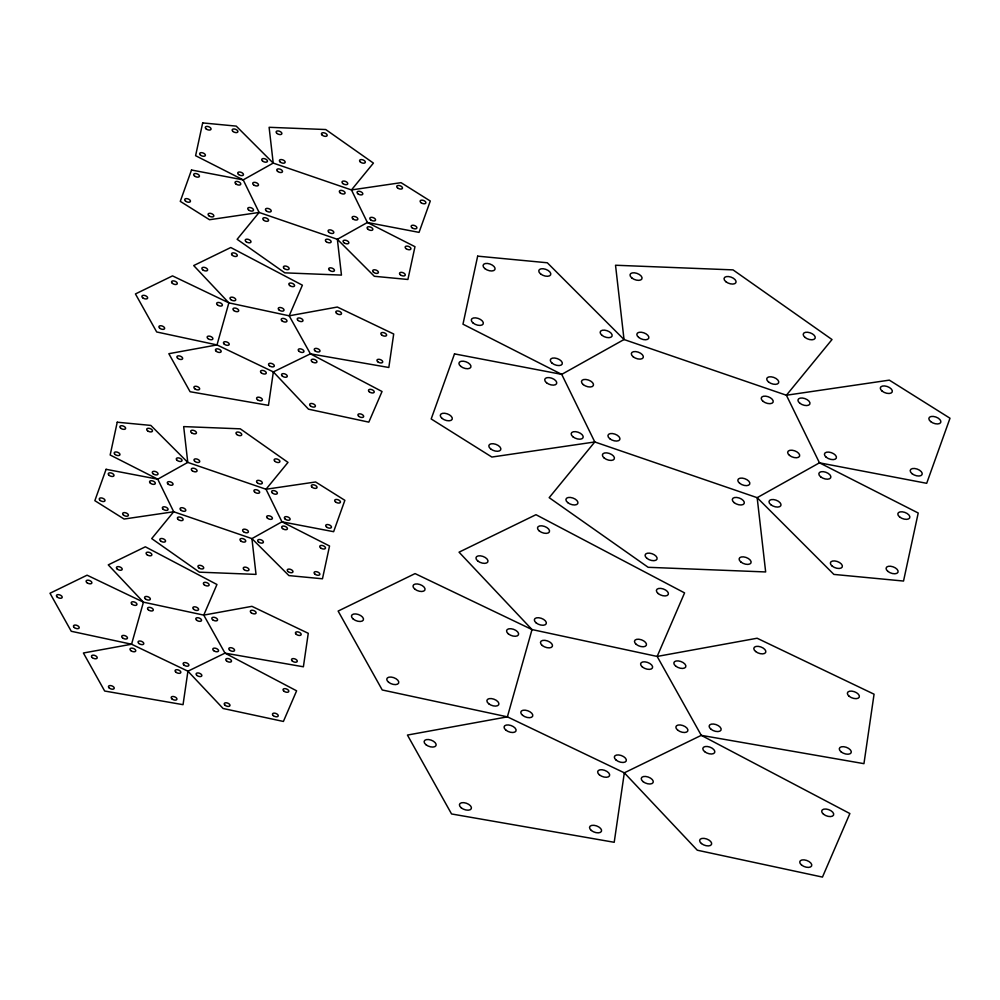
<?xml version="1.0" encoding="UTF-8"?>
<svg xmlns="http://www.w3.org/2000/svg" width="1000" height="1000" viewBox="0 0 1000 1000"><rect width="100%" height="100%" fill="white"/><g stroke="black" fill="none" stroke-linecap="round" stroke-linejoin="round"><path stroke-width="1.5" d="M187.925 671.2L183.05 704.675L104.663 691.025L83.4 653L131.562 644.225L187.925 671.2L223.088 708.487L283.4 721.45L296.613 690.825L225 653.138L203.75 615.112L143.438 602.163L87.075 575.188L50 593.25L71.25 631.275L131.562 644.225L143.438 602.163L108.263 564.875L145.35 546.812L216.95 584.5L203.75 615.112L251.912 606.337L308.263 633.312L303.387 666.787L225 653.138L187.925 671.2M273.35 371.9L268.475 405.363L190.087 391.725L168.837 353.7L217 344.925L273.35 371.9L308.512 409.188L368.825 422.137L382.038 391.512L310.425 353.837L289.175 315.812L228.863 302.863L172.512 275.887L135.438 293.95L156.688 331.975L217 344.925L228.863 302.863L193.7 265.562L230.775 247.512L302.387 285.188L289.175 315.812L337.337 307.038L393.7 334.012L388.825 367.488L310.425 353.837L273.35 371.9M624.325 772.825L614.212 842.288L451.55 813.962L407.438 735.062L507.388 716.85L624.325 772.825L697.3 850.212L822.463 877.087L849.875 813.55L701.275 735.35L657.163 656.438L532.013 629.562L415.075 573.6L338.125 611.075L382.238 689.975L507.388 716.85L532.013 629.562L459.038 552.175L535.975 514.7L684.575 592.9L657.163 656.438L757.113 638.237L874.062 694.2L863.95 763.662L701.275 735.35L624.325 772.825M117.238 422.212L110.162 455L157.75 479.188L173.688 511.763L251.925 538.612L288.9 575.588L322.463 578.787L329.538 546L281.95 521.812L266.012 489.25L187.775 462.4L150.812 425.412L117.238 422.212M202.675 122.912L195.6 155.7L243.188 179.887L259.113 212.45L337.362 239.3L374.325 276.288L407.9 279.475L414.975 246.688L367.388 222.5L351.45 189.938L273.212 163.088L236.238 126.112L202.675 122.912M477.663 256.15L462.975 324.188L561.725 374.375L594.788 441.962L757.163 497.675L833.875 574.412L903.525 581.05L918.213 513.013L819.463 462.825L786.4 395.238L624.025 339.525L547.312 262.775L477.663 256.15M191.513 170.012L180.275 201.363L209.513 219.725L259.113 212.45L237.138 239.3L284.825 272.85L341.463 275.1L337.362 239.3L367.388 222.5L419.05 232.375L430.288 201.025L401.05 182.662L351.45 189.938L373.425 163.1L325.737 129.537L269.113 127.3L273.212 163.088L243.188 179.887L191.513 170.012M106.088 469.312L94.85 500.675L124.087 519.038L173.688 511.763L151.713 538.6L199.4 572.163L256.025 574.4L251.925 538.612L281.95 521.812L333.625 531.688L344.862 500.325L315.613 481.975L266.012 489.25L288 462.4L240.3 428.837L183.675 426.6L187.775 462.4L157.75 479.188L106.088 469.312M454.5 353.888L431.188 418.963L491.863 457.05L594.788 441.962L549.175 497.663L648.15 567.3L765.662 571.95L757.163 497.675L819.463 462.825L926.688 483.312L950 418.237L889.325 380.138L786.4 395.238L832.013 339.538L733.037 269.887L615.525 265.238L624.025 339.525L561.725 374.375L454.5 353.888M540.575 273.9A6.3 3.312 20.1 0 0 550.625 274.862A6.3 3.312 20.1 0 0 543.2 268.75A6.3 3.312 20.1 0 0 540.575 273.9M484.85 268.587A6.3 3.312 20.1 0 0 494.9 269.562A6.3 3.312 20.1 0 0 487.475 263.45A6.3 3.312 20.1 0 0 484.85 268.587M473.1 323.025A6.3 3.312 20.1 0 0 483.162 323.988A6.3 3.312 20.1 0 0 475.725 317.875A6.3 3.312 20.1 0 0 473.1 323.025M552.1 363.175A6.3 3.312 20.1 0 0 562.163 364.137A6.3 3.312 20.1 0 0 554.725 358.025A6.3 3.312 20.1 0 0 552.1 363.175M601.95 335.288A6.3 3.312 20.1 0 0 612 336.25A6.3 3.312 20.1 0 0 604.575 330.15A6.3 3.312 20.1 0 0 601.95 335.288M912 473.638A6.3 3.312 20.1 0 0 922.05 474.6A6.3 3.312 20.1 0 0 914.625 468.488A6.3 3.312 20.1 0 0 912 473.638M930.65 421.575A6.3 3.312 20.1 0 0 940.7 422.537A6.3 3.312 20.1 0 0 933.275 416.425A6.3 3.312 20.1 0 0 930.65 421.575M882.1 391.1A6.3 3.312 20.1 0 0 892.163 392.062A6.3 3.312 20.1 0 0 884.725 385.95A6.3 3.312 20.1 0 0 882.1 391.1M799.762 403.175A6.3 3.312 20.1 0 0 809.812 404.137A6.3 3.312 20.1 0 0 802.387 398.025A6.3 3.312 20.1 0 0 799.762 403.175M826.213 457.238A6.3 3.312 20.1 0 0 836.275 458.2A6.3 3.312 20.1 0 0 828.85 452.1A6.3 3.312 20.1 0 0 826.213 457.238M567.712 502.587A6.3 3.312 20.1 0 0 577.775 503.55A6.3 3.312 20.1 0 0 570.337 497.438A6.3 3.312 20.1 0 0 567.712 502.587M646.888 558.3A6.3 3.312 20.1 0 0 656.95 559.263A6.3 3.312 20.1 0 0 649.513 553.15A6.3 3.312 20.1 0 0 646.888 558.3M740.9 562.013A6.3 3.312 20.1 0 0 750.962 562.987A6.3 3.312 20.1 0 0 743.525 556.875A6.3 3.312 20.1 0 0 740.9 562.013M734.1 502.6A6.3 3.312 20.1 0 0 744.15 503.562A6.3 3.312 20.1 0 0 736.725 497.45A6.3 3.312 20.1 0 0 734.1 502.6M604.2 458.025A6.3 3.312 20.1 0 0 614.263 458.988A6.3 3.312 20.1 0 0 606.825 452.875A6.3 3.312 20.1 0 0 604.2 458.025M832.163 566.087A6.3 3.312 20.1 0 0 842.212 567.05A6.3 3.312 20.1 0 0 834.788 560.938A6.3 3.312 20.1 0 0 832.163 566.087M887.887 571.388A6.3 3.312 20.1 0 0 897.938 572.35A6.3 3.312 20.1 0 0 890.512 566.237A6.3 3.312 20.1 0 0 887.887 571.388M899.625 516.962A6.3 3.312 20.1 0 0 909.688 517.925A6.3 3.312 20.1 0 0 902.25 511.812A6.3 3.312 20.1 0 0 899.625 516.962M820.638 476.812A6.3 3.312 20.1 0 0 830.688 477.775A6.3 3.312 20.1 0 0 823.263 471.662A6.3 3.312 20.1 0 0 820.638 476.812M770.788 504.688A6.3 3.312 20.1 0 0 780.837 505.662A6.3 3.312 20.1 0 0 773.413 499.55A6.3 3.312 20.1 0 0 770.788 504.688M460.737 366.35A6.3 3.312 20.1 0 0 470.788 367.312A6.3 3.312 20.1 0 0 463.363 361.2A6.3 3.312 20.1 0 0 460.737 366.35M442.088 418.413A6.3 3.312 20.1 0 0 452.137 419.375A6.3 3.312 20.1 0 0 444.712 413.263A6.3 3.312 20.1 0 0 442.088 418.413M490.625 448.888A6.3 3.312 20.1 0 0 500.688 449.85A6.3 3.312 20.1 0 0 493.25 443.738A6.3 3.312 20.1 0 0 490.625 448.888M572.975 436.812A6.3 3.312 20.1 0 0 583.025 437.775A6.3 3.312 20.1 0 0 575.6 431.662A6.3 3.312 20.1 0 0 572.975 436.812M546.512 382.738A6.3 3.312 20.1 0 0 556.575 383.713A6.3 3.312 20.1 0 0 549.138 377.6A6.3 3.312 20.1 0 0 546.512 382.738M583.275 384.613A6.3 3.312 20.1 0 0 593.325 385.575A6.3 3.312 20.1 0 0 585.9 379.462A6.3 3.312 20.1 0 0 583.275 384.613M609.725 438.675A6.3 3.312 20.1 0 0 619.775 439.65A6.3 3.312 20.1 0 0 612.35 433.537A6.3 3.312 20.1 0 0 609.725 438.675M739.613 483.25A6.3 3.312 20.1 0 0 749.675 484.212A6.3 3.312 20.1 0 0 742.237 478.113A6.3 3.312 20.1 0 0 739.613 483.25M789.463 455.375A6.3 3.312 20.1 0 0 799.513 456.337A6.3 3.312 20.1 0 0 792.087 450.225A6.3 3.312 20.1 0 0 789.463 455.375M763.012 401.3A6.3 3.312 20.1 0 0 773.062 402.262A6.3 3.312 20.1 0 0 765.638 396.163A6.3 3.312 20.1 0 0 763.012 401.3M633.112 356.725A6.3 3.312 20.1 0 0 643.175 357.7A6.3 3.312 20.1 0 0 635.737 351.587A6.3 3.312 20.1 0 0 633.112 356.725M638.638 337.388A6.3 3.312 20.1 0 0 648.688 338.35A6.3 3.312 20.1 0 0 641.263 332.238A6.3 3.312 20.1 0 0 638.638 337.388M768.525 381.962A6.3 3.312 20.1 0 0 778.587 382.925A6.3 3.312 20.1 0 0 771.15 376.812A6.3 3.312 20.1 0 0 768.525 381.962M805.013 337.4A6.3 3.312 20.1 0 0 815.075 338.363A6.3 3.312 20.1 0 0 807.65 332.25A6.3 3.312 20.1 0 0 805.013 337.4M725.85 281.688A6.3 3.312 20.1 0 0 735.9 282.65A6.3 3.312 20.1 0 0 728.475 276.537A6.3 3.312 20.1 0 0 725.85 281.688M631.825 277.962A6.3 3.312 20.1 0 0 641.888 278.925A6.3 3.312 20.1 0 0 634.45 272.812A6.3 3.312 20.1 0 0 631.825 277.962M599.438 774.887A6.3 3.312 20.1 0 0 609.487 775.863A6.3 3.312 20.1 0 0 602.062 769.75A6.3 3.312 20.1 0 0 599.438 774.887M505.875 730.113A6.3 3.312 20.1 0 0 515.938 731.075A6.3 3.312 20.1 0 0 508.5 724.963A6.3 3.312 20.1 0 0 505.875 730.113M425.925 744.688A6.3 3.312 20.1 0 0 435.975 745.65A6.3 3.312 20.1 0 0 428.55 739.538A6.3 3.312 20.1 0 0 425.925 744.688M461.213 807.8A6.3 3.312 20.1 0 0 471.262 808.775A6.3 3.312 20.1 0 0 463.837 802.663A6.3 3.312 20.1 0 0 461.213 807.8M591.337 830.462A6.3 3.312 20.1 0 0 601.4 831.425A6.3 3.312 20.1 0 0 593.975 825.312A6.3 3.312 20.1 0 0 591.337 830.462M701.425 843.525A6.3 3.312 20.1 0 0 711.488 844.488A6.3 3.312 20.1 0 0 704.05 838.375A6.3 3.312 20.1 0 0 701.425 843.525M801.55 865.025A6.3 3.312 20.1 0 0 811.6 865.987A6.3 3.312 20.1 0 0 804.175 859.875A6.3 3.312 20.1 0 0 801.55 865.025M823.475 814.188A6.3 3.312 20.1 0 0 833.538 815.15A6.3 3.312 20.1 0 0 826.1 809.05A6.3 3.312 20.1 0 0 823.475 814.188M704.6 751.625A6.3 3.312 20.1 0 0 714.65 752.6A6.3 3.312 20.1 0 0 707.225 746.488A6.3 3.312 20.1 0 0 704.6 751.625M643.05 781.612A6.3 3.312 20.1 0 0 653.1 782.575A6.3 3.312 20.1 0 0 645.675 776.462A6.3 3.312 20.1 0 0 643.05 781.612M414.825 589.113A6.3 3.312 20.1 0 0 424.875 590.075A6.3 3.312 20.1 0 0 417.45 583.962A6.3 3.312 20.1 0 0 414.825 589.113M353.263 619.087A6.3 3.312 20.1 0 0 363.325 620.062A6.3 3.312 20.1 0 0 355.887 613.95A6.3 3.312 20.1 0 0 353.263 619.087M388.55 682.212A6.3 3.312 20.1 0 0 398.612 683.175A6.3 3.312 20.1 0 0 391.175 677.075A6.3 3.312 20.1 0 0 388.55 682.212M488.675 703.713A6.3 3.312 20.1 0 0 498.725 704.688A6.3 3.312 20.1 0 0 491.3 698.575A6.3 3.312 20.1 0 0 488.675 703.713M508.375 633.888A6.3 3.312 20.1 0 0 518.438 634.85A6.3 3.312 20.1 0 0 511 628.737A6.3 3.312 20.1 0 0 508.375 633.888M677.675 730.113A6.3 3.312 20.1 0 0 687.738 731.075A6.3 3.312 20.1 0 0 680.3 724.963A6.3 3.312 20.1 0 0 677.675 730.113M642.387 666.988A6.3 3.312 20.1 0 0 652.45 667.95A6.3 3.312 20.1 0 0 645.025 661.85A6.3 3.312 20.1 0 0 642.387 666.988M542.275 645.487A6.3 3.312 20.1 0 0 552.325 646.45A6.3 3.312 20.1 0 0 544.9 640.337A6.3 3.312 20.1 0 0 542.275 645.487M522.575 715.312A6.3 3.312 20.1 0 0 532.625 716.287A6.3 3.312 20.1 0 0 525.2 710.175A6.3 3.312 20.1 0 0 522.575 715.312M616.125 760.088A6.3 3.312 20.1 0 0 626.175 761.062A6.3 3.312 20.1 0 0 618.75 754.95A6.3 3.312 20.1 0 0 616.125 760.088M658.188 593.55A6.3 3.312 20.1 0 0 668.238 594.513A6.3 3.312 20.1 0 0 660.812 588.4A6.3 3.312 20.1 0 0 658.188 593.55M539.312 530.988A6.3 3.312 20.1 0 0 549.362 531.95A6.3 3.312 20.1 0 0 541.938 525.837A6.3 3.312 20.1 0 0 539.312 530.988M477.75 560.962A6.3 3.312 20.1 0 0 487.812 561.938A6.3 3.312 20.1 0 0 480.375 555.825A6.3 3.312 20.1 0 0 477.75 560.962M536.138 622.875A6.3 3.312 20.1 0 0 546.188 623.837A6.3 3.312 20.1 0 0 538.763 617.737A6.3 3.312 20.1 0 0 536.138 622.875M636.263 644.375A6.3 3.312 20.1 0 0 646.312 645.35A6.3 3.312 20.1 0 0 638.888 639.237A6.3 3.312 20.1 0 0 636.263 644.375M841.075 751.838A6.3 3.312 20.1 0 0 851.125 752.812A6.3 3.312 20.1 0 0 843.7 746.7A6.3 3.312 20.1 0 0 841.075 751.838M849.163 696.275A6.3 3.312 20.1 0 0 859.212 697.237A6.3 3.312 20.1 0 0 851.787 691.125A6.3 3.312 20.1 0 0 849.163 696.275M755.612 651.5A6.3 3.312 20.1 0 0 765.662 652.463A6.3 3.312 20.1 0 0 758.238 646.35A6.3 3.312 20.1 0 0 755.612 651.5M675.65 666.062A6.3 3.312 20.1 0 0 685.7 667.025A6.3 3.312 20.1 0 0 678.275 660.913A6.3 3.312 20.1 0 0 675.65 666.062M710.938 729.188A6.3 3.312 20.1 0 0 720.987 730.15A6.3 3.312 20.1 0 0 713.562 724.038A6.3 3.312 20.1 0 0 710.938 729.188M232.987 131.463A3.038 1.6 20.1 0 0 237.838 131.925A3.038 1.6 20.1 0 0 234.25 128.988A3.038 1.6 20.1 0 0 232.987 131.463M206.137 128.912A3.038 1.6 20.1 0 0 210.987 129.375A3.038 1.6 20.1 0 0 207.4 126.425A3.038 1.6 20.1 0 0 206.137 128.912M200.475 155.137A3.038 1.6 20.1 0 0 205.325 155.6A3.038 1.6 20.1 0 0 201.737 152.662A3.038 1.6 20.1 0 0 200.475 155.137M238.55 174.488A3.038 1.6 20.1 0 0 243.388 174.95A3.038 1.6 20.1 0 0 239.812 172.013A3.038 1.6 20.1 0 0 238.55 174.488M262.562 161.05A3.038 1.6 20.1 0 0 267.413 161.513A3.038 1.6 20.1 0 0 263.825 158.575A3.038 1.6 20.1 0 0 262.562 161.05M411.975 227.712A3.038 1.6 20.1 0 0 416.825 228.188A3.038 1.6 20.1 0 0 413.237 225.238A3.038 1.6 20.1 0 0 411.975 227.712M420.962 202.625A3.038 1.6 20.1 0 0 425.812 203.1A3.038 1.6 20.1 0 0 422.225 200.15A3.038 1.6 20.1 0 0 420.962 202.625M397.575 187.938A3.038 1.6 20.1 0 0 402.413 188.412A3.038 1.6 20.1 0 0 398.837 185.463A3.038 1.6 20.1 0 0 397.575 187.938M357.887 193.762A3.038 1.6 20.1 0 0 362.738 194.225A3.038 1.6 20.1 0 0 359.162 191.287A3.038 1.6 20.1 0 0 357.887 193.762M370.637 219.812A3.038 1.6 20.1 0 0 375.487 220.287A3.038 1.6 20.1 0 0 371.9 217.338A3.038 1.6 20.1 0 0 370.637 219.812M246.075 241.675A3.038 1.6 20.1 0 0 250.912 242.138A3.038 1.6 20.1 0 0 247.338 239.188A3.038 1.6 20.1 0 0 246.075 241.675M284.225 268.512A3.038 1.6 20.1 0 0 289.062 268.988A3.038 1.6 20.1 0 0 285.487 266.038A3.038 1.6 20.1 0 0 284.225 268.512M329.525 270.312A3.038 1.6 20.1 0 0 334.375 270.775A3.038 1.6 20.1 0 0 330.788 267.825A3.038 1.6 20.1 0 0 329.525 270.312M326.25 241.675A3.038 1.6 20.1 0 0 331.087 242.138A3.038 1.6 20.1 0 0 327.512 239.188A3.038 1.6 20.1 0 0 326.25 241.675M263.65 220.188A3.038 1.6 20.1 0 0 268.5 220.662A3.038 1.6 20.1 0 0 264.925 217.712A3.038 1.6 20.1 0 0 263.65 220.188M373.5 272.262A3.038 1.6 20.1 0 0 378.35 272.738A3.038 1.6 20.1 0 0 374.762 269.788A3.038 1.6 20.1 0 0 373.5 272.262M400.363 274.825A3.038 1.6 20.1 0 0 405.2 275.287A3.038 1.6 20.1 0 0 401.625 272.35A3.038 1.6 20.1 0 0 400.363 274.825M406.012 248.6A3.038 1.6 20.1 0 0 410.863 249.062A3.038 1.6 20.1 0 0 407.287 246.112A3.038 1.6 20.1 0 0 406.012 248.6M367.95 229.25A3.038 1.6 20.1 0 0 372.8 229.713A3.038 1.6 20.1 0 0 369.212 226.762A3.038 1.6 20.1 0 0 367.95 229.25M343.925 242.688A3.038 1.6 20.1 0 0 348.775 243.15A3.038 1.6 20.1 0 0 345.2 240.2A3.038 1.6 20.1 0 0 343.925 242.688M194.513 176.012A3.038 1.6 20.1 0 0 199.363 176.488A3.038 1.6 20.1 0 0 195.787 173.538A3.038 1.6 20.1 0 0 194.513 176.012M185.525 201.1A3.038 1.6 20.1 0 0 190.375 201.575A3.038 1.6 20.1 0 0 186.8 198.625A3.038 1.6 20.1 0 0 185.525 201.1M208.925 215.787A3.038 1.6 20.1 0 0 213.762 216.25A3.038 1.6 20.1 0 0 210.188 213.312A3.038 1.6 20.1 0 0 208.925 215.787M248.6 209.975A3.038 1.6 20.1 0 0 253.45 210.438A3.038 1.6 20.1 0 0 249.862 207.488A3.038 1.6 20.1 0 0 248.6 209.975M235.85 183.912A3.038 1.6 20.1 0 0 240.7 184.387A3.038 1.6 20.1 0 0 237.125 181.438A3.038 1.6 20.1 0 0 235.85 183.912M253.562 184.812A3.038 1.6 20.1 0 0 258.412 185.287A3.038 1.6 20.1 0 0 254.838 182.338A3.038 1.6 20.1 0 0 253.562 184.812M266.312 210.875A3.038 1.6 20.1 0 0 271.163 211.337A3.038 1.6 20.1 0 0 267.575 208.388A3.038 1.6 20.1 0 0 266.312 210.875M328.913 232.35A3.038 1.6 20.1 0 0 333.75 232.812A3.038 1.6 20.1 0 0 330.175 229.875A3.038 1.6 20.1 0 0 328.913 232.35M352.925 218.912A3.038 1.6 20.1 0 0 357.775 219.375A3.038 1.6 20.1 0 0 354.188 216.438A3.038 1.6 20.1 0 0 352.925 218.912M340.175 192.862A3.038 1.6 20.1 0 0 345.025 193.325A3.038 1.6 20.1 0 0 341.45 190.387A3.038 1.6 20.1 0 0 340.175 192.862M277.587 171.375A3.038 1.6 20.1 0 0 282.438 171.85A3.038 1.6 20.1 0 0 278.85 168.9A3.038 1.6 20.1 0 0 277.587 171.375M280.25 162.062A3.038 1.6 20.1 0 0 285.087 162.525A3.038 1.6 20.1 0 0 281.512 159.575A3.038 1.6 20.1 0 0 280.25 162.062M342.837 183.538A3.038 1.6 20.1 0 0 347.688 184A3.038 1.6 20.1 0 0 344.1 181.062A3.038 1.6 20.1 0 0 342.837 183.538M360.425 162.062A3.038 1.6 20.1 0 0 365.275 162.525A3.038 1.6 20.1 0 0 361.688 159.588A3.038 1.6 20.1 0 0 360.425 162.062M322.275 135.213A3.038 1.6 20.1 0 0 327.113 135.688A3.038 1.6 20.1 0 0 323.537 132.738A3.038 1.6 20.1 0 0 322.275 135.213M276.962 133.425A3.038 1.6 20.1 0 0 281.812 133.887A3.038 1.6 20.1 0 0 278.225 130.95A3.038 1.6 20.1 0 0 276.962 133.425M261.35 372.887A3.038 1.6 20.1 0 0 266.2 373.35A3.038 1.6 20.1 0 0 262.625 370.412A3.038 1.6 20.1 0 0 261.35 372.887M216.275 351.312A3.038 1.6 20.1 0 0 221.112 351.775A3.038 1.6 20.1 0 0 217.537 348.837A3.038 1.6 20.1 0 0 216.275 351.312M177.738 358.338A3.038 1.6 20.1 0 0 182.587 358.8A3.038 1.6 20.1 0 0 179 355.85A3.038 1.6 20.1 0 0 177.738 358.338M194.737 388.75A3.038 1.6 20.1 0 0 199.587 389.212A3.038 1.6 20.1 0 0 196.012 386.275A3.038 1.6 20.1 0 0 194.737 388.75M257.45 399.675A3.038 1.6 20.1 0 0 262.3 400.138A3.038 1.6 20.1 0 0 258.725 397.188A3.038 1.6 20.1 0 0 257.45 399.675M310.5 405.962A3.038 1.6 20.1 0 0 315.35 406.425A3.038 1.6 20.1 0 0 311.775 403.488A3.038 1.6 20.1 0 0 310.5 405.962M358.75 416.325A3.038 1.6 20.1 0 0 363.6 416.788A3.038 1.6 20.1 0 0 360.012 413.85A3.038 1.6 20.1 0 0 358.75 416.325M369.325 391.825A3.038 1.6 20.1 0 0 374.162 392.3A3.038 1.6 20.1 0 0 370.588 389.35A3.038 1.6 20.1 0 0 369.325 391.825M312.038 361.688A3.038 1.6 20.1 0 0 316.875 362.15A3.038 1.6 20.1 0 0 313.3 359.2A3.038 1.6 20.1 0 0 312.038 361.688M282.375 376.125A3.038 1.6 20.1 0 0 287.213 376.6A3.038 1.6 20.1 0 0 283.637 373.65A3.038 1.6 20.1 0 0 282.375 376.125M172.387 283.363A3.038 1.6 20.1 0 0 177.237 283.825A3.038 1.6 20.1 0 0 173.65 280.887A3.038 1.6 20.1 0 0 172.387 283.363M142.725 297.812A3.038 1.6 20.1 0 0 147.575 298.275A3.038 1.6 20.1 0 0 144 295.338A3.038 1.6 20.1 0 0 142.725 297.812M159.738 328.225A3.038 1.6 20.1 0 0 164.575 328.7A3.038 1.6 20.1 0 0 161 325.75A3.038 1.6 20.1 0 0 159.738 328.225M207.975 338.587A3.038 1.6 20.1 0 0 212.825 339.062A3.038 1.6 20.1 0 0 209.25 336.112A3.038 1.6 20.1 0 0 207.975 338.587M217.475 304.938A3.038 1.6 20.1 0 0 222.325 305.413A3.038 1.6 20.1 0 0 218.738 302.462A3.038 1.6 20.1 0 0 217.475 304.938M299.062 351.312A3.038 1.6 20.1 0 0 303.9 351.775A3.038 1.6 20.1 0 0 300.325 348.837A3.038 1.6 20.1 0 0 299.062 351.312M282.05 320.9A3.038 1.6 20.1 0 0 286.9 321.362A3.038 1.6 20.1 0 0 283.325 318.412A3.038 1.6 20.1 0 0 282.05 320.9M233.812 310.538A3.038 1.6 20.1 0 0 238.65 311A3.038 1.6 20.1 0 0 235.075 308.05A3.038 1.6 20.1 0 0 233.812 310.538M224.312 344.188A3.038 1.6 20.1 0 0 229.163 344.65A3.038 1.6 20.1 0 0 225.575 341.7A3.038 1.6 20.1 0 0 224.312 344.188M269.4 365.763A3.038 1.6 20.1 0 0 274.237 366.225A3.038 1.6 20.1 0 0 270.663 363.275A3.038 1.6 20.1 0 0 269.4 365.763M289.662 285.5A3.038 1.6 20.1 0 0 294.513 285.963A3.038 1.6 20.1 0 0 290.938 283.025A3.038 1.6 20.1 0 0 289.662 285.5M232.375 255.35A3.038 1.6 20.1 0 0 237.225 255.825A3.038 1.6 20.1 0 0 233.65 252.875A3.038 1.6 20.1 0 0 232.375 255.35M202.712 269.8A3.038 1.6 20.1 0 0 207.562 270.262A3.038 1.6 20.1 0 0 203.988 267.325A3.038 1.6 20.1 0 0 202.712 269.8M230.85 299.637A3.038 1.6 20.1 0 0 235.7 300.1A3.038 1.6 20.1 0 0 232.113 297.162A3.038 1.6 20.1 0 0 230.85 299.637M279.1 310A3.038 1.6 20.1 0 0 283.95 310.462A3.038 1.6 20.1 0 0 280.363 307.512A3.038 1.6 20.1 0 0 279.1 310M377.8 361.788A3.038 1.6 20.1 0 0 382.638 362.25A3.038 1.6 20.1 0 0 379.062 359.3A3.038 1.6 20.1 0 0 377.8 361.788M381.7 335A3.038 1.6 20.1 0 0 386.538 335.475A3.038 1.6 20.1 0 0 382.962 332.525A3.038 1.6 20.1 0 0 381.7 335M336.613 313.425A3.038 1.6 20.1 0 0 341.463 313.888A3.038 1.6 20.1 0 0 337.875 310.95A3.038 1.6 20.1 0 0 336.613 313.425M298.087 320.45A3.038 1.6 20.1 0 0 302.925 320.913A3.038 1.6 20.1 0 0 299.35 317.962A3.038 1.6 20.1 0 0 298.087 320.45M315.087 350.863A3.038 1.6 20.1 0 0 319.925 351.325A3.038 1.6 20.1 0 0 316.35 348.387A3.038 1.6 20.1 0 0 315.087 350.863M147.562 430.775A3.038 1.6 20.1 0 0 152.4 431.238A3.038 1.6 20.1 0 0 148.825 428.288A3.038 1.6 20.1 0 0 147.562 430.775M120.7 428.212A3.038 1.6 20.1 0 0 125.55 428.675A3.038 1.6 20.1 0 0 121.975 425.737A3.038 1.6 20.1 0 0 120.7 428.212M115.05 454.45A3.038 1.6 20.1 0 0 119.887 454.913A3.038 1.6 20.1 0 0 116.312 451.962A3.038 1.6 20.1 0 0 115.05 454.45M153.112 473.787A3.038 1.6 20.1 0 0 157.963 474.263A3.038 1.6 20.1 0 0 154.375 471.312A3.038 1.6 20.1 0 0 153.112 473.787M177.138 460.35A3.038 1.6 20.1 0 0 181.975 460.825A3.038 1.6 20.1 0 0 178.4 457.875A3.038 1.6 20.1 0 0 177.138 460.35M326.55 527.025A3.038 1.6 20.1 0 0 331.388 527.487A3.038 1.6 20.1 0 0 327.812 524.538A3.038 1.6 20.1 0 0 326.55 527.025M335.538 501.938A3.038 1.6 20.1 0 0 340.375 502.4A3.038 1.6 20.1 0 0 336.8 499.45A3.038 1.6 20.1 0 0 335.538 501.938M312.137 487.25A3.038 1.6 20.1 0 0 316.988 487.713A3.038 1.6 20.1 0 0 313.4 484.775A3.038 1.6 20.1 0 0 312.137 487.25M272.462 493.075A3.038 1.6 20.1 0 0 277.3 493.537A3.038 1.6 20.1 0 0 273.725 490.588A3.038 1.6 20.1 0 0 272.462 493.075M285.212 519.125A3.038 1.6 20.1 0 0 290.05 519.587A3.038 1.6 20.1 0 0 286.475 516.638A3.038 1.6 20.1 0 0 285.212 519.125M160.637 540.975A3.038 1.6 20.1 0 0 165.487 541.438A3.038 1.6 20.1 0 0 161.9 538.5A3.038 1.6 20.1 0 0 160.637 540.975M198.787 567.825A3.038 1.6 20.1 0 0 203.637 568.288A3.038 1.6 20.1 0 0 200.062 565.337A3.038 1.6 20.1 0 0 198.787 567.825M244.1 569.612A3.038 1.6 20.1 0 0 248.938 570.075A3.038 1.6 20.1 0 0 245.362 567.137A3.038 1.6 20.1 0 0 244.1 569.612M240.812 540.975A3.038 1.6 20.1 0 0 245.662 541.45A3.038 1.6 20.1 0 0 242.075 538.5A3.038 1.6 20.1 0 0 240.812 540.975M178.225 519.5A3.038 1.6 20.1 0 0 183.062 519.963A3.038 1.6 20.1 0 0 179.488 517.025A3.038 1.6 20.1 0 0 178.225 519.5M288.075 571.575A3.038 1.6 20.1 0 0 292.913 572.038A3.038 1.6 20.1 0 0 289.337 569.1A3.038 1.6 20.1 0 0 288.075 571.575M314.925 574.125A3.038 1.6 20.1 0 0 319.775 574.6A3.038 1.6 20.1 0 0 316.188 571.65A3.038 1.6 20.1 0 0 314.925 574.125M320.588 547.9A3.038 1.6 20.1 0 0 325.425 548.362A3.038 1.6 20.1 0 0 321.85 545.425A3.038 1.6 20.1 0 0 320.588 547.9M282.512 528.55A3.038 1.6 20.1 0 0 287.362 529.012A3.038 1.6 20.1 0 0 283.788 526.075A3.038 1.6 20.1 0 0 282.512 528.55M258.5 541.987A3.038 1.6 20.1 0 0 263.337 542.45A3.038 1.6 20.1 0 0 259.762 539.513A3.038 1.6 20.1 0 0 258.5 541.987M109.087 475.325A3.038 1.6 20.1 0 0 113.938 475.788A3.038 1.6 20.1 0 0 110.35 472.837A3.038 1.6 20.1 0 0 109.087 475.325M100.1 500.412A3.038 1.6 20.1 0 0 104.938 500.875A3.038 1.6 20.1 0 0 101.363 497.925A3.038 1.6 20.1 0 0 100.1 500.412M123.488 515.1A3.038 1.6 20.1 0 0 128.338 515.562A3.038 1.6 20.1 0 0 124.75 512.612A3.038 1.6 20.1 0 0 123.488 515.1M163.175 509.275A3.038 1.6 20.1 0 0 168.012 509.738A3.038 1.6 20.1 0 0 164.438 506.8A3.038 1.6 20.1 0 0 163.175 509.275M150.425 483.225A3.038 1.6 20.1 0 0 155.262 483.688A3.038 1.6 20.1 0 0 151.688 480.737A3.038 1.6 20.1 0 0 150.425 483.225M168.137 484.125A3.038 1.6 20.1 0 0 172.975 484.588A3.038 1.6 20.1 0 0 169.4 481.65A3.038 1.6 20.1 0 0 168.137 484.125M180.888 510.175A3.038 1.6 20.1 0 0 185.725 510.65A3.038 1.6 20.1 0 0 182.15 507.7A3.038 1.6 20.1 0 0 180.888 510.175M243.475 531.663A3.038 1.6 20.1 0 0 248.325 532.125A3.038 1.6 20.1 0 0 244.737 529.175A3.038 1.6 20.1 0 0 243.475 531.663M267.5 518.225A3.038 1.6 20.1 0 0 272.337 518.688A3.038 1.6 20.1 0 0 268.762 515.737A3.038 1.6 20.1 0 0 267.5 518.225M254.75 492.163A3.038 1.6 20.1 0 0 259.587 492.638A3.038 1.6 20.1 0 0 256.012 489.688A3.038 1.6 20.1 0 0 254.75 492.163M192.15 470.688A3.038 1.6 20.1 0 0 197 471.15A3.038 1.6 20.1 0 0 193.425 468.212A3.038 1.6 20.1 0 0 192.15 470.688M194.812 461.362A3.038 1.6 20.1 0 0 199.662 461.838A3.038 1.6 20.1 0 0 196.075 458.888A3.038 1.6 20.1 0 0 194.812 461.362M257.413 482.85A3.038 1.6 20.1 0 0 262.25 483.312A3.038 1.6 20.1 0 0 258.675 480.363A3.038 1.6 20.1 0 0 257.413 482.85M274.988 461.375A3.038 1.6 20.1 0 0 279.837 461.838A3.038 1.6 20.1 0 0 276.262 458.888A3.038 1.6 20.1 0 0 274.988 461.375M236.838 434.525A3.038 1.6 20.1 0 0 241.688 434.988A3.038 1.6 20.1 0 0 238.1 432.038A3.038 1.6 20.1 0 0 236.838 434.525M191.537 432.738A3.038 1.6 20.1 0 0 196.375 433.2A3.038 1.6 20.1 0 0 192.8 430.25A3.038 1.6 20.1 0 0 191.537 432.738M175.925 672.2A3.038 1.6 20.1 0 0 180.763 672.663A3.038 1.6 20.1 0 0 177.188 669.712A3.038 1.6 20.1 0 0 175.925 672.2M130.838 650.625A3.038 1.6 20.1 0 0 135.688 651.087A3.038 1.6 20.1 0 0 132.1 648.138A3.038 1.6 20.1 0 0 130.838 650.625M92.312 657.638A3.038 1.6 20.1 0 0 97.15 658.1A3.038 1.6 20.1 0 0 93.575 655.163A3.038 1.6 20.1 0 0 92.312 657.638M109.312 688.062A3.038 1.6 20.1 0 0 114.162 688.525A3.038 1.6 20.1 0 0 110.575 685.575A3.038 1.6 20.1 0 0 109.312 688.062M172.025 698.975A3.038 1.6 20.1 0 0 176.875 699.438A3.038 1.6 20.1 0 0 173.287 696.5A3.038 1.6 20.1 0 0 172.025 698.975M225.075 705.275A3.038 1.6 20.1 0 0 229.913 705.738A3.038 1.6 20.1 0 0 226.337 702.788A3.038 1.6 20.1 0 0 225.075 705.275M273.325 715.638A3.038 1.6 20.1 0 0 278.163 716.1A3.038 1.6 20.1 0 0 274.587 713.15A3.038 1.6 20.1 0 0 273.325 715.638M283.888 691.137A3.038 1.6 20.1 0 0 288.738 691.6A3.038 1.6 20.1 0 0 285.15 688.65A3.038 1.6 20.1 0 0 283.888 691.137M226.6 660.987A3.038 1.6 20.1 0 0 231.45 661.45A3.038 1.6 20.1 0 0 227.862 658.512A3.038 1.6 20.1 0 0 226.6 660.987M196.938 675.438A3.038 1.6 20.1 0 0 201.788 675.9A3.038 1.6 20.1 0 0 198.2 672.962A3.038 1.6 20.1 0 0 196.938 675.438M86.962 582.675A3.038 1.6 20.1 0 0 91.8 583.138A3.038 1.6 20.1 0 0 88.225 580.188A3.038 1.6 20.1 0 0 86.962 582.675M57.3 597.125A3.038 1.6 20.1 0 0 62.138 597.587A3.038 1.6 20.1 0 0 58.562 594.637A3.038 1.6 20.1 0 0 57.3 597.125M74.3 627.537A3.038 1.6 20.1 0 0 79.15 628A3.038 1.6 20.1 0 0 75.562 625.062A3.038 1.6 20.1 0 0 74.3 627.537M122.55 637.9A3.038 1.6 20.1 0 0 127.4 638.362A3.038 1.6 20.1 0 0 123.812 635.425A3.038 1.6 20.1 0 0 122.55 637.9M132.037 604.25A3.038 1.6 20.1 0 0 136.888 604.712A3.038 1.6 20.1 0 0 133.312 601.775A3.038 1.6 20.1 0 0 132.037 604.25M213.625 650.612A3.038 1.6 20.1 0 0 218.475 651.087A3.038 1.6 20.1 0 0 214.9 648.138A3.038 1.6 20.1 0 0 213.625 650.612M196.625 620.2A3.038 1.6 20.1 0 0 201.475 620.662A3.038 1.6 20.1 0 0 197.887 617.725A3.038 1.6 20.1 0 0 196.625 620.2M148.375 609.837A3.038 1.6 20.1 0 0 153.225 610.3A3.038 1.6 20.1 0 0 149.637 607.362A3.038 1.6 20.1 0 0 148.375 609.837M138.887 643.487A3.038 1.6 20.1 0 0 143.725 643.95A3.038 1.6 20.1 0 0 140.15 641.012A3.038 1.6 20.1 0 0 138.887 643.487M183.962 665.062A3.038 1.6 20.1 0 0 188.812 665.537A3.038 1.6 20.1 0 0 185.238 662.588A3.038 1.6 20.1 0 0 183.962 665.062M204.237 584.812A3.038 1.6 20.1 0 0 209.075 585.275A3.038 1.6 20.1 0 0 205.5 582.325A3.038 1.6 20.1 0 0 204.237 584.812M146.95 554.663A3.038 1.6 20.1 0 0 151.8 555.125A3.038 1.6 20.1 0 0 148.212 552.175A3.038 1.6 20.1 0 0 146.95 554.663M117.287 569.113A3.038 1.6 20.1 0 0 122.137 569.575A3.038 1.6 20.1 0 0 118.55 566.625A3.038 1.6 20.1 0 0 117.287 569.113M145.425 598.938A3.038 1.6 20.1 0 0 150.262 599.412A3.038 1.6 20.1 0 0 146.688 596.462A3.038 1.6 20.1 0 0 145.425 598.938M193.663 609.3A3.038 1.6 20.1 0 0 198.512 609.775A3.038 1.6 20.1 0 0 194.938 606.825A3.038 1.6 20.1 0 0 193.663 609.3M292.362 661.087A3.038 1.6 20.1 0 0 297.213 661.55A3.038 1.6 20.1 0 0 293.637 658.612A3.038 1.6 20.1 0 0 292.362 661.087M296.262 634.312A3.038 1.6 20.1 0 0 301.112 634.775A3.038 1.6 20.1 0 0 297.525 631.838A3.038 1.6 20.1 0 0 296.262 634.312M251.188 612.737A3.038 1.6 20.1 0 0 256.025 613.2A3.038 1.6 20.1 0 0 252.45 610.25A3.038 1.6 20.1 0 0 251.188 612.737M212.65 619.75A3.038 1.6 20.1 0 0 217.5 620.225A3.038 1.6 20.1 0 0 213.912 617.275A3.038 1.6 20.1 0 0 212.65 619.75M229.65 650.175A3.038 1.6 20.1 0 0 234.5 650.638A3.038 1.6 20.1 0 0 230.925 647.688A3.038 1.6 20.1 0 0 229.65 650.175"/></g></svg>
